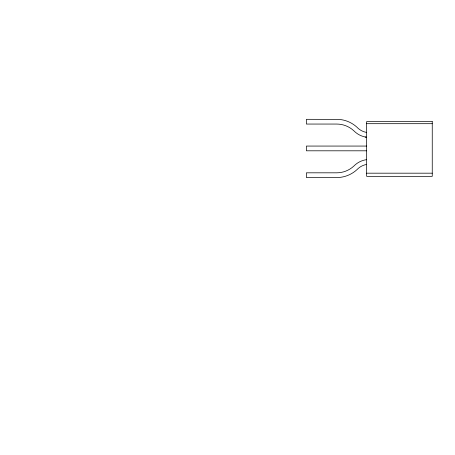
<?xml version="1.0" encoding="UTF-8"?>
<svg xmlns="http://www.w3.org/2000/svg" width="455" height="455" viewBox="0 0 455 455"><rect width="100%" height="100%" fill="white"/><g stroke="black" fill="none" stroke-linecap="round" stroke-linejoin="round"><path stroke-width="0.68" d="M366.662 123.686L432.25 123.686M366.662 146.066L306.397 146.066L306.397 150.804L366.662 150.804M366.662 173.184L432.25 173.184M365.211 136.989L366.662 137.427M366.662 132.689L366.156 132.342A17.262 17.262 0 0 1 358.022 128.242L356.993 127.246A29.916 29.916 0 0 0 338.554 119.375L306.397 119.318L306.397 124.056L336.694 124.056A25.196 25.196 0 0 1 353.791 130.744A21.999 21.999 0 0 0 366.662 137.234M366.662 159.637A21.999 21.999 0 0 0 353.791 166.126A25.196 25.196 0 0 1 336.694 172.815L306.397 172.815L306.397 177.552L338.554 177.501A29.916 29.916 0 0 0 356.993 169.624L358.022 168.629A17.262 17.262 0 0 1 366.156 164.528M432.25 121.587L366.662 121.587L366.662 176.335L432.25 176.335L432.25 121.587"/></g></svg>
